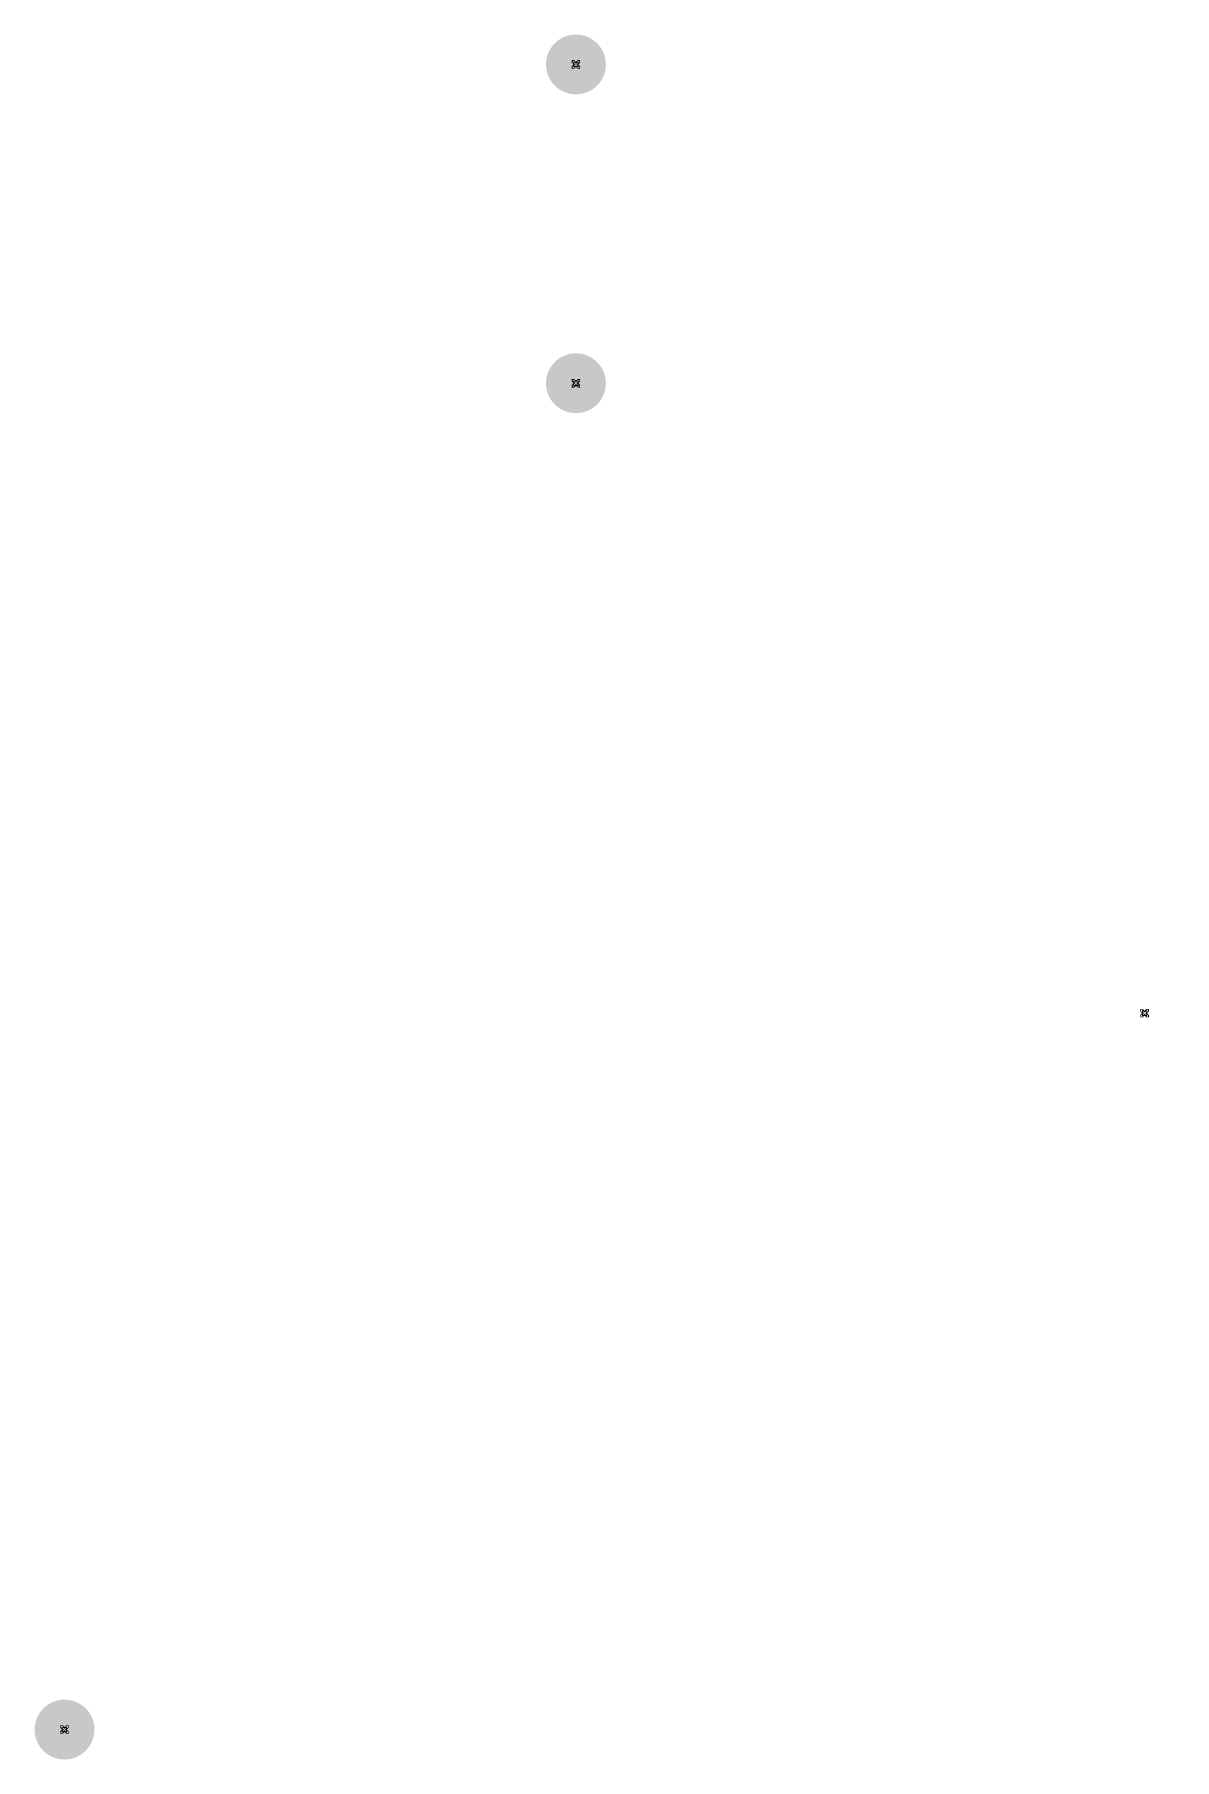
# Model space of a CAD drawing. Header units: millimetres. Extents: x 0 to 418, y 0 to 122.
# Drawn here: x 255.6 to 331, y 7.7 to 121.7 of the extents above; entities that cross this region are included whole.
import ezdxf

# ---------------------------------------------------------------- set-up
doc = ezdxf.new("R2010")
doc.units = ezdxf.units.MM
for name, color, linetype in [('BottomLayer', 5, 'Continuous'), ('BottomSolder', 6, 'Continuous'), ('DrillDrawing', 1, 'Continuous'), ('MultiLayer', 9, 'Continuous'), ('PadHoleLayer', 156, 'Continuous'), ('TopLayer', 1, 'Continuous'), ('TopSolder', 216, 'Continuous')]:
    doc.layers.add(name, color=color, linetype=linetype)

# ---------------------------------------------------------------- blocks, each defined once
blk = doc.blocks.new('M2_M_____________2')
at = {"layer": 'BottomLayer'}
h = blk.add_hatch(color=5, dxfattribs=at)
edge = h.paths.add_edge_path()
edge.add_arc((0, 0), 1.91, 0, 360)
at = {"layer": 'BottomSolder'}
h = blk.add_hatch(color=6, dxfattribs=at)
edge = h.paths.add_edge_path()
edge.add_arc((0, 0), 1.98, 0, 360)
at = {"layer": 'MultiLayer'}
h = blk.add_hatch(color=9, dxfattribs=at)
edge = h.paths.add_edge_path()
edge.add_arc((0, 0), 1.91, 0, 360)
at = {"layer": 'PadHoleLayer'}
h = blk.add_hatch(color=156, dxfattribs=at)
edge = h.paths.add_edge_path()
edge.add_arc((0, 0), 1.13, 0, 360)
at = {"layer": 'TopLayer'}
h = blk.add_hatch(color=1, dxfattribs=at)
edge = h.paths.add_edge_path()
edge.add_arc((0, 0), 1.91, 0, 360)
at = {"layer": 'TopSolder'}
h = blk.add_hatch(color=216, dxfattribs=at)
edge = h.paths.add_edge_path()
edge.add_arc((0, 0), 1.98, 0, 360)
blk = doc.blocks.new('M2_M_____________7')
at = {"layer": 'BottomLayer'}
h = blk.add_hatch(color=5, dxfattribs=at)
edge = h.paths.add_edge_path()
edge.add_arc((249.6, 0), 1.91, 0, 360)
at = {"layer": 'BottomSolder'}
h = blk.add_hatch(color=6, dxfattribs=at)
edge = h.paths.add_edge_path()
edge.add_arc((249.6, 0), 1.98, 0, 360)
at = {"layer": 'PadHoleLayer'}
h = blk.add_hatch(color=156, dxfattribs=at)
edge = h.paths.add_edge_path()
edge.add_arc((249.6, 0), 1.13, 0, 360)
at = {"layer": 'TopLayer'}
h = blk.add_hatch(color=1, dxfattribs=at)
edge = h.paths.add_edge_path()
edge.add_arc((249.6, 0), 1.91, 0, 360)
at = {"layer": 'TopSolder'}
h = blk.add_hatch(color=216, dxfattribs=at)
edge = h.paths.add_edge_path()
edge.add_arc((249.6, 0), 1.98, 0, 360)
blk = doc.blocks.new('M2_M_____________13')
at = {"layer": 'BottomLayer'}
h = blk.add_hatch(color=5, dxfattribs=at)
edge = h.paths.add_edge_path()
edge.add_arc((0, 0), 1.91, 0, 360)
at = {"layer": 'BottomSolder'}
h = blk.add_hatch(color=6, dxfattribs=at)
edge = h.paths.add_edge_path()
edge.add_arc((0, 0), 1.98, 0, 360)
at = {"layer": 'MultiLayer'}
h = blk.add_hatch(color=9, dxfattribs=at)
edge = h.paths.add_edge_path()
edge.add_arc((0, 0), 1.91, 0, 360)
at = {"layer": 'PadHoleLayer'}
h = blk.add_hatch(color=156, dxfattribs=at)
edge = h.paths.add_edge_path()
edge.add_arc((0, 0), 1.13, 0, 360)
at = {"layer": 'TopLayer'}
h = blk.add_hatch(color=1, dxfattribs=at)
edge = h.paths.add_edge_path()
edge.add_arc((0, 0), 1.91, 0, 360)
at = {"layer": 'TopSolder'}
h = blk.add_hatch(color=216, dxfattribs=at)
edge = h.paths.add_edge_path()
edge.add_arc((0, 0), 1.98, 0, 360)
blk = doc.blocks.new('M2_M_____________15')
at = {"layer": 'BottomLayer'}
h = blk.add_hatch(color=5, dxfattribs=at)
edge = h.paths.add_edge_path()
edge.add_arc((165.44, 0), 1.91, 0, 360)
at = {"layer": 'BottomSolder'}
h = blk.add_hatch(color=6, dxfattribs=at)
edge = h.paths.add_edge_path()
edge.add_arc((165.44, 0), 1.98, 0, 360)
at = {"layer": 'MultiLayer'}
h = blk.add_hatch(color=9, dxfattribs=at)
edge = h.paths.add_edge_path()
edge.add_arc((165.44, 0), 1.91, 0, 360)
at = {"layer": 'PadHoleLayer'}
h = blk.add_hatch(color=156, dxfattribs=at)
edge = h.paths.add_edge_path()
edge.add_arc((165.44, 0), 1.13, 0, 360)
at = {"layer": 'TopLayer'}
h = blk.add_hatch(color=1, dxfattribs=at)
edge = h.paths.add_edge_path()
edge.add_arc((165.44, 0), 1.91, 0, 360)
at = {"layer": 'TopSolder'}
h = blk.add_hatch(color=216, dxfattribs=at)
edge = h.paths.add_edge_path()
edge.add_arc((165.44, 0), 1.98, 0, 360)

msp = doc.modelspace()

# ---------------------------------------------------------------- linework, layer by layer
at = {"layer": 'DrillDrawing', "const_width": 0.0508}
for points in [[(291.13, 119.89), (291.13, 120.02)], [(291.13, 120.02), (291.25, 120.02)], [(291.13, 119.89), (291.25, 119.76)], [(291.13, 119.63), (291.25, 119.76)], [(291.23, 119.84), (291.23, 119.91)], [(291.23, 119.91), (291.3, 119.91)], [(291.23, 119.84), (291.3, 119.76)], [(291.23, 119.68), (291.3, 119.76)], [(291.25, 120.02), (291.38, 119.89)], [(291.3, 119.91), (291.38, 119.84)], [(291.38, 119.89), (291.51, 120.02)], [(291.38, 119.84), (291.46, 119.91)], [(291.46, 119.91), (291.53, 119.91)], [(291.46, 119.76), (291.53, 119.84)], [(291.46, 119.76), (291.53, 119.68)], [(291.51, 120.02), (291.63, 120.02)], [(291.51, 119.76), (291.63, 119.89)], [(291.51, 119.76), (291.63, 119.63)], [(291.53, 119.84), (291.53, 119.91)], [(291.63, 119.89), (291.63, 120.02)], [(291.13, 119.51), (291.13, 119.63)], [(291.13, 119.51), (291.25, 119.51)], [(291.23, 119.61), (291.23, 119.68)], [(291.23, 119.61), (291.3, 119.61)], [(291.25, 119.51), (291.38, 119.63)], [(291.3, 119.61), (291.38, 119.68)], [(291.38, 119.68), (291.46, 119.61)], [(291.38, 119.63), (291.51, 119.51)], [(291.46, 119.61), (291.53, 119.61)], [(291.51, 119.51), (291.63, 119.51)], [(291.53, 119.61), (291.53, 119.68)], [(291.63, 119.51), (291.63, 119.63)], [(291.13, 98.81), (291.13, 98.93)], [(291.13, 98.93), (291.25, 98.93)], [(291.13, 98.81), (291.25, 98.68)], [(291.13, 98.55), (291.25, 98.68)], [(291.13, 98.42), (291.13, 98.55)], [(291.13, 98.42), (291.25, 98.42)], [(291.23, 98.76), (291.23, 98.83)], [(291.23, 98.83), (291.3, 98.83)], [(291.23, 98.76), (291.3, 98.68)], [(291.23, 98.6), (291.3, 98.68)], [(291.23, 98.53), (291.23, 98.6)], [(291.23, 98.53), (291.3, 98.53)], [(291.25, 98.93), (291.38, 98.81)], [(291.25, 98.42), (291.38, 98.55)], [(291.3, 98.83), (291.38, 98.76)], [(291.3, 98.53), (291.38, 98.6)], [(291.38, 98.81), (291.51, 98.93)], [(291.38, 98.76), (291.46, 98.83)], [(291.38, 98.6), (291.46, 98.53)], [(291.38, 98.55), (291.51, 98.42)], [(291.46, 98.83), (291.53, 98.83)], [(291.46, 98.68), (291.53, 98.76)], [(291.46, 98.68), (291.53, 98.6)], [(291.46, 98.53), (291.53, 98.53)], [(291.51, 98.93), (291.63, 98.93)], [(291.51, 98.68), (291.63, 98.81)], [(291.51, 98.68), (291.63, 98.55)], [(291.51, 98.42), (291.63, 98.42)], [(291.53, 98.76), (291.53, 98.83)], [(291.53, 98.53), (291.53, 98.6)], [(291.63, 98.81), (291.63, 98.93)], [(291.63, 98.42), (291.63, 98.55)], [(328.73, 57.15), (328.73, 57.28)], [(328.73, 57.28), (328.85, 57.28)], [(328.73, 57.15), (328.85, 57.02)], [(328.73, 56.9), (328.85, 57.02)], [(328.83, 57.1), (328.83, 57.18)], [(328.83, 57.18), (328.9, 57.18)], [(328.83, 57.1), (328.9, 57.02)], [(328.83, 56.95), (328.9, 57.02)], [(328.85, 57.28), (328.98, 57.15)], [(328.9, 57.18), (328.98, 57.1)], [(328.98, 57.15), (329.11, 57.28)], [(328.98, 57.1), (329.06, 57.18)], [(329.06, 57.18), (329.13, 57.18)], [(329.06, 57.02), (329.13, 57.1)], [(329.06, 57.02), (329.13, 56.95)], [(329.11, 57.28), (329.24, 57.28)], [(329.11, 57.02), (329.24, 57.15)], [(329.11, 57.02), (329.24, 56.9)], [(329.13, 57.1), (329.13, 57.18)], [(329.24, 57.15), (329.24, 57.28)], [(328.73, 56.77), (328.73, 56.9)], [(328.73, 56.77), (328.85, 56.77)], [(328.83, 56.87), (328.83, 56.95)], [(328.83, 56.87), (328.9, 56.87)], [(328.85, 56.77), (328.98, 56.9)], [(328.9, 56.87), (328.98, 56.95)], [(328.98, 56.95), (329.06, 56.87)], [(328.98, 56.9), (329.11, 56.77)], [(329.06, 56.87), (329.13, 56.87)], [(329.11, 56.77), (329.24, 56.77)], [(329.13, 56.87), (329.13, 56.95)], [(329.24, 56.77), (329.24, 56.9)], [(257.3, 9.78), (257.3, 9.91)], [(257.3, 9.91), (257.43, 9.91)], [(257.3, 9.78), (257.43, 9.65)], [(257.3, 9.52), (257.43, 9.65)], [(257.3, 9.4), (257.3, 9.52)], [(257.3, 9.4), (257.43, 9.4)], [(257.4, 9.73), (257.4, 9.8)], [(257.4, 9.8), (257.48, 9.8)], [(257.4, 9.73), (257.48, 9.65)], [(257.4, 9.58), (257.48, 9.65)], [(257.4, 9.5), (257.4, 9.58)], [(257.4, 9.5), (257.48, 9.5)], [(257.43, 9.91), (257.56, 9.78)], [(257.43, 9.4), (257.56, 9.52)], [(257.48, 9.8), (257.56, 9.73)], [(257.48, 9.5), (257.56, 9.58)], [(257.56, 9.78), (257.68, 9.91)], [(257.56, 9.73), (257.63, 9.8)], [(257.56, 9.58), (257.63, 9.5)], [(257.56, 9.52), (257.68, 9.4)], [(257.63, 9.8), (257.71, 9.8)], [(257.63, 9.65), (257.71, 9.73)], [(257.63, 9.65), (257.71, 9.58)], [(257.63, 9.5), (257.71, 9.5)], [(257.68, 9.91), (257.81, 9.91)], [(257.68, 9.65), (257.81, 9.78)], [(257.68, 9.65), (257.81, 9.52)], [(257.68, 9.4), (257.81, 9.4)], [(257.71, 9.73), (257.71, 9.8)], [(257.71, 9.5), (257.71, 9.58)], [(257.81, 9.78), (257.81, 9.91)], [(257.81, 9.4), (257.81, 9.52)]]:
    msp.add_lwpolyline(points, dxfattribs=at)
at = {"layer": 'DrillDrawing', "const_width": 0.0254}
for points in [[(291.11, 120.02, 1), (291.14, 120.02, 1)], [(291.11, 120.02, 1), (291.14, 120.02, 1)], [(291.11, 119.89, 1), (291.14, 119.89, 1)], [(291.11, 119.89, 1), (291.14, 119.89, 1)], [(291.22, 119.91, 1), (291.24, 119.91, 1)], [(291.22, 119.91, 1), (291.24, 119.91, 1)], [(291.22, 119.84, 1), (291.24, 119.84, 1)], [(291.22, 119.84, 1), (291.24, 119.84, 1)], [(291.24, 120.02, 1), (291.27, 120.02, 1)], [(291.24, 120.02, 1), (291.27, 120.02, 1)], [(291.24, 119.76, 1), (291.27, 119.76, 1)], [(291.24, 119.76, 1), (291.27, 119.76, 1)], [(291.29, 119.91, 1), (291.32, 119.91, 1)], [(291.29, 119.91, 1), (291.32, 119.91, 1)], [(291.29, 119.76, 1), (291.32, 119.76, 1)], [(291.29, 119.76, 1), (291.32, 119.76, 1)], [(291.37, 119.89, 1), (291.39, 119.89, 1)], [(291.37, 119.89, 1), (291.39, 119.89, 1)], [(291.37, 119.84, 1), (291.39, 119.84, 1)], [(291.37, 119.84, 1), (291.39, 119.84, 1)], [(291.44, 119.91, 1), (291.47, 119.91, 1)], [(291.44, 119.91, 1), (291.47, 119.91, 1)], [(291.44, 119.76, 1), (291.47, 119.76, 1)], [(291.44, 119.76, 1), (291.47, 119.76, 1)], [(291.49, 120.02, 1), (291.52, 120.02, 1)], [(291.49, 120.02, 1), (291.52, 120.02, 1)], [(291.49, 119.76, 1), (291.52, 119.76, 1)], [(291.49, 119.76, 1), (291.52, 119.76, 1)], [(291.52, 119.91, 1), (291.55, 119.91, 1)], [(291.52, 119.91, 1), (291.55, 119.91, 1)], [(291.52, 119.84, 1), (291.55, 119.84, 1)], [(291.52, 119.84, 1), (291.55, 119.84, 1)], [(291.62, 120.02, 1), (291.65, 120.02, 1)], [(291.62, 120.02, 1), (291.65, 120.02, 1)], [(291.62, 119.89, 1), (291.65, 119.89, 1)], [(291.62, 119.89, 1), (291.65, 119.89, 1)], [(291.11, 119.63, 1), (291.14, 119.63, 1)], [(291.11, 119.63, 1), (291.14, 119.63, 1)], [(291.11, 119.51, 1), (291.14, 119.51, 1)], [(291.11, 119.51, 1), (291.14, 119.51, 1)], [(291.22, 119.68, 1), (291.24, 119.68, 1)], [(291.22, 119.68, 1), (291.24, 119.68, 1)], [(291.22, 119.61, 1), (291.24, 119.61, 1)], [(291.22, 119.61, 1), (291.24, 119.61, 1)], [(291.24, 119.51, 1), (291.27, 119.51, 1)], [(291.24, 119.51, 1), (291.27, 119.51, 1)], [(291.29, 119.61, 1), (291.32, 119.61, 1)], [(291.29, 119.61, 1), (291.32, 119.61, 1)], [(291.37, 119.68, 1), (291.39, 119.68, 1)], [(291.37, 119.68, 1), (291.39, 119.68, 1)], [(291.37, 119.63, 1), (291.39, 119.63, 1)], [(291.37, 119.63, 1), (291.39, 119.63, 1)], [(291.44, 119.61, 1), (291.47, 119.61, 1)], [(291.44, 119.61, 1), (291.47, 119.61, 1)], [(291.49, 119.51, 1), (291.52, 119.51, 1)], [(291.49, 119.51, 1), (291.52, 119.51, 1)], [(291.52, 119.68, 1), (291.55, 119.68, 1)], [(291.52, 119.68, 1), (291.55, 119.68, 1)], [(291.52, 119.61, 1), (291.55, 119.61, 1)], [(291.52, 119.61, 1), (291.55, 119.61, 1)], [(291.62, 119.63, 1), (291.65, 119.63, 1)], [(291.62, 119.63, 1), (291.65, 119.63, 1)], [(291.62, 119.51, 1), (291.65, 119.51, 1)], [(291.62, 119.51, 1), (291.65, 119.51, 1)], [(291.11, 98.93, 1), (291.14, 98.93, 1)], [(291.11, 98.93, 1), (291.14, 98.93, 1)], [(291.11, 98.81, 1), (291.14, 98.81, 1)], [(291.11, 98.81, 1), (291.14, 98.81, 1)], [(291.11, 98.55, 1), (291.14, 98.55, 1)], [(291.11, 98.55, 1), (291.14, 98.55, 1)], [(291.11, 98.42, 1), (291.14, 98.42, 1)], [(291.11, 98.42, 1), (291.14, 98.42, 1)], [(291.21, 98.83, 1), (291.24, 98.83, 1)], [(291.21, 98.83, 1), (291.24, 98.83, 1)], [(291.21, 98.76, 1), (291.24, 98.76, 1)], [(291.21, 98.76, 1), (291.24, 98.76, 1)], [(291.21, 98.6, 1), (291.24, 98.6, 1)], [(291.21, 98.6, 1), (291.24, 98.6, 1)], [(291.21, 98.53, 1), (291.24, 98.53, 1)], [(291.21, 98.53, 1), (291.24, 98.53, 1)], [(291.24, 98.93, 1), (291.27, 98.93, 1)], [(291.24, 98.93, 1), (291.27, 98.93, 1)], [(291.24, 98.68, 1), (291.27, 98.68, 1)], [(291.24, 98.68, 1), (291.27, 98.68, 1)], [(291.24, 98.42, 1), (291.27, 98.42, 1)], [(291.24, 98.42, 1), (291.27, 98.42, 1)], [(291.29, 98.83, 1), (291.32, 98.83, 1)], [(291.29, 98.83, 1), (291.32, 98.83, 1)], [(291.29, 98.68, 1), (291.32, 98.68, 1)], [(291.29, 98.68, 1), (291.32, 98.68, 1)], [(291.29, 98.53, 1), (291.32, 98.53, 1)], [(291.29, 98.53, 1), (291.32, 98.53, 1)], [(291.37, 98.81, 1), (291.39, 98.81, 1)], [(291.37, 98.81, 1), (291.39, 98.81, 1)], [(291.37, 98.76, 1), (291.39, 98.76, 1)], [(291.37, 98.76, 1), (291.39, 98.76, 1)], [(291.37, 98.6, 1), (291.39, 98.6, 1)], [(291.37, 98.6, 1), (291.39, 98.6, 1)], [(291.37, 98.55, 1), (291.39, 98.55, 1)], [(291.37, 98.55, 1), (291.39, 98.55, 1)], [(291.44, 98.83, 1), (291.47, 98.83, 1)], [(291.44, 98.83, 1), (291.47, 98.83, 1)], [(291.44, 98.68, 1), (291.47, 98.68, 1)], [(291.44, 98.68, 1), (291.47, 98.68, 1)], [(291.44, 98.53, 1), (291.47, 98.53, 1)], [(291.44, 98.53, 1), (291.47, 98.53, 1)], [(291.49, 98.93, 1), (291.52, 98.93, 1)], [(291.49, 98.93, 1), (291.52, 98.93, 1)], [(291.49, 98.68, 1), (291.52, 98.68, 1)], [(291.49, 98.68, 1), (291.52, 98.68, 1)], [(291.49, 98.42, 1), (291.52, 98.42, 1)], [(291.49, 98.42, 1), (291.52, 98.42, 1)], [(291.52, 98.83, 1), (291.55, 98.83, 1)], [(291.52, 98.83, 1), (291.55, 98.83, 1)], [(291.52, 98.76, 1), (291.55, 98.76, 1)], [(291.52, 98.76, 1), (291.55, 98.76, 1)], [(291.52, 98.6, 1), (291.55, 98.6, 1)], [(291.52, 98.6, 1), (291.55, 98.6, 1)], [(291.52, 98.53, 1), (291.55, 98.53, 1)], [(291.52, 98.53, 1), (291.55, 98.53, 1)], [(291.62, 98.93, 1), (291.65, 98.93, 1)], [(291.62, 98.93, 1), (291.65, 98.93, 1)], [(291.62, 98.81, 1), (291.65, 98.81, 1)], [(291.62, 98.81, 1), (291.65, 98.81, 1)], [(291.62, 98.55, 1), (291.65, 98.55, 1)], [(291.62, 98.55, 1), (291.65, 98.55, 1)], [(291.62, 98.42, 1), (291.65, 98.42, 1)], [(291.62, 98.42, 1), (291.65, 98.42, 1)], [(328.71, 57.28, 1), (328.74, 57.28, 1)], [(328.71, 57.28, 1), (328.74, 57.28, 1)], [(328.71, 57.15, 1), (328.74, 57.15, 1)], [(328.71, 57.15, 1), (328.74, 57.15, 1)], [(328.82, 57.18, 1), (328.84, 57.18, 1)], [(328.82, 57.18, 1), (328.84, 57.18, 1)], [(328.82, 57.1, 1), (328.84, 57.1, 1)], [(328.82, 57.1, 1), (328.84, 57.1, 1)], [(328.84, 57.28, 1), (328.87, 57.28, 1)], [(328.84, 57.28, 1), (328.87, 57.28, 1)], [(328.84, 57.02, 1), (328.87, 57.02, 1)], [(328.84, 57.02, 1), (328.87, 57.02, 1)], [(328.89, 57.18, 1), (328.92, 57.18, 1)], [(328.89, 57.18, 1), (328.92, 57.18, 1)], [(328.89, 57.02, 1), (328.92, 57.02, 1)], [(328.89, 57.02, 1), (328.92, 57.02, 1)], [(328.97, 57.15, 1), (328.99, 57.15, 1)], [(328.97, 57.15, 1), (328.99, 57.15, 1)], [(328.97, 57.1, 1), (328.99, 57.1, 1)], [(328.97, 57.1, 1), (328.99, 57.1, 1)], [(329.04, 57.18, 1), (329.07, 57.18, 1)], [(329.04, 57.18, 1), (329.07, 57.18, 1)], [(329.04, 57.02, 1), (329.07, 57.02, 1)], [(329.04, 57.02, 1), (329.07, 57.02, 1)], [(329.1, 57.28, 1), (329.12, 57.28, 1)], [(329.1, 57.28, 1), (329.12, 57.28, 1)], [(329.1, 57.02, 1), (329.12, 57.02, 1)], [(329.1, 57.02, 1), (329.12, 57.02, 1)], [(329.12, 57.18, 1), (329.15, 57.18, 1)], [(329.12, 57.18, 1), (329.15, 57.18, 1)], [(329.12, 57.1, 1), (329.15, 57.1, 1)], [(329.12, 57.1, 1), (329.15, 57.1, 1)], [(329.22, 57.28, 1), (329.25, 57.28, 1)], [(329.22, 57.28, 1), (329.25, 57.28, 1)], [(329.22, 57.15, 1), (329.25, 57.15, 1)], [(329.22, 57.15, 1), (329.25, 57.15, 1)], [(328.71, 56.9, 1), (328.74, 56.9, 1)], [(328.71, 56.9, 1), (328.74, 56.9, 1)], [(328.71, 56.77, 1), (328.74, 56.77, 1)], [(328.71, 56.77, 1), (328.74, 56.77, 1)], [(328.82, 56.95, 1), (328.84, 56.95, 1)], [(328.82, 56.95, 1), (328.84, 56.95, 1)], [(328.82, 56.87, 1), (328.84, 56.87, 1)], [(328.82, 56.87, 1), (328.84, 56.87, 1)], [(328.84, 56.77, 1), (328.87, 56.77, 1)], [(328.84, 56.77, 1), (328.87, 56.77, 1)], [(328.89, 56.87, 1), (328.92, 56.87, 1)], [(328.89, 56.87, 1), (328.92, 56.87, 1)], [(328.97, 56.95, 1), (328.99, 56.95, 1)], [(328.97, 56.95, 1), (328.99, 56.95, 1)], [(328.97, 56.9, 1), (328.99, 56.9, 1)], [(328.97, 56.9, 1), (328.99, 56.9, 1)], [(329.04, 56.87, 1), (329.07, 56.87, 1)], [(329.04, 56.87, 1), (329.07, 56.87, 1)], [(329.1, 56.77, 1), (329.12, 56.77, 1)], [(329.1, 56.77, 1), (329.12, 56.77, 1)], [(329.12, 56.95, 1), (329.15, 56.95, 1)], [(329.12, 56.95, 1), (329.15, 56.95, 1)], [(329.12, 56.87, 1), (329.15, 56.87, 1)], [(329.12, 56.87, 1), (329.15, 56.87, 1)], [(329.22, 56.9, 1), (329.25, 56.9, 1)], [(329.22, 56.9, 1), (329.25, 56.9, 1)], [(329.22, 56.77, 1), (329.25, 56.77, 1)], [(329.22, 56.77, 1), (329.25, 56.77, 1)], [(257.29, 9.91, 1), (257.31, 9.91, 1)], [(257.29, 9.91, 1), (257.31, 9.91, 1)], [(257.29, 9.78, 1), (257.31, 9.78, 1)], [(257.29, 9.78, 1), (257.31, 9.78, 1)], [(257.29, 9.52, 1), (257.31, 9.52, 1)], [(257.29, 9.52, 1), (257.31, 9.52, 1)], [(257.29, 9.4, 1), (257.31, 9.4, 1)], [(257.29, 9.4, 1), (257.31, 9.4, 1)], [(257.39, 9.8, 1), (257.42, 9.8, 1)], [(257.39, 9.8, 1), (257.42, 9.8, 1)], [(257.39, 9.73, 1), (257.42, 9.73, 1)], [(257.39, 9.73, 1), (257.42, 9.73, 1)], [(257.39, 9.58, 1), (257.42, 9.58, 1)], [(257.39, 9.58, 1), (257.42, 9.58, 1)], [(257.39, 9.5, 1), (257.42, 9.5, 1)], [(257.39, 9.5, 1), (257.42, 9.5, 1)], [(257.42, 9.91, 1), (257.44, 9.91, 1)], [(257.42, 9.91, 1), (257.44, 9.91, 1)], [(257.42, 9.65, 1), (257.44, 9.65, 1)], [(257.42, 9.65, 1), (257.44, 9.65, 1)], [(257.42, 9.4, 1), (257.44, 9.4, 1)], [(257.42, 9.4, 1), (257.44, 9.4, 1)], [(257.47, 9.8, 1), (257.49, 9.8, 1)], [(257.47, 9.8, 1), (257.49, 9.8, 1)], [(257.47, 9.65, 1), (257.49, 9.65, 1)], [(257.47, 9.65, 1), (257.49, 9.65, 1)], [(257.47, 9.5, 1), (257.49, 9.5, 1)], [(257.47, 9.5, 1), (257.49, 9.5, 1)], [(257.54, 9.78, 1), (257.57, 9.78, 1)], [(257.54, 9.78, 1), (257.57, 9.78, 1)], [(257.54, 9.73, 1), (257.57, 9.73, 1)], [(257.54, 9.73, 1), (257.57, 9.73, 1)], [(257.54, 9.58, 1), (257.57, 9.58, 1)], [(257.54, 9.58, 1), (257.57, 9.58, 1)], [(257.54, 9.52, 1), (257.57, 9.52, 1)], [(257.54, 9.52, 1), (257.57, 9.52, 1)], [(257.62, 9.8, 1), (257.64, 9.8, 1)], [(257.62, 9.8, 1), (257.64, 9.8, 1)], [(257.62, 9.65, 1), (257.64, 9.65, 1)], [(257.62, 9.65, 1), (257.64, 9.65, 1)], [(257.62, 9.5, 1), (257.64, 9.5, 1)], [(257.62, 9.5, 1), (257.64, 9.5, 1)], [(257.67, 9.91, 1), (257.7, 9.91, 1)], [(257.67, 9.91, 1), (257.7, 9.91, 1)], [(257.67, 9.65, 1), (257.7, 9.65, 1)], [(257.67, 9.65, 1), (257.7, 9.65, 1)], [(257.67, 9.4, 1), (257.7, 9.4, 1)], [(257.67, 9.4, 1), (257.7, 9.4, 1)], [(257.7, 9.8, 1), (257.72, 9.8, 1)], [(257.7, 9.8, 1), (257.72, 9.8, 1)], [(257.7, 9.73, 1), (257.72, 9.73, 1)], [(257.7, 9.73, 1), (257.72, 9.73, 1)], [(257.7, 9.58, 1), (257.72, 9.58, 1)], [(257.7, 9.58, 1), (257.72, 9.58, 1)], [(257.7, 9.5, 1), (257.72, 9.5, 1)], [(257.7, 9.5, 1), (257.72, 9.5, 1)], [(257.8, 9.91, 1), (257.82, 9.91, 1)], [(257.8, 9.91, 1), (257.82, 9.91, 1)], [(257.8, 9.78, 1), (257.82, 9.78, 1)], [(257.8, 9.78, 1), (257.82, 9.78, 1)], [(257.8, 9.52, 1), (257.82, 9.52, 1)], [(257.8, 9.52, 1), (257.82, 9.52, 1)], [(257.8, 9.4, 1), (257.82, 9.4, 1)], [(257.8, 9.4, 1), (257.82, 9.4, 1)]]:
    msp.add_lwpolyline(points, format="xyb", close=True, dxfattribs=at)

# ---------------------------------------------------------------- block references
for name, p in [('M2_M_____________15', (125.94, 119.76)), ('M2_M_____________7', (41.78, 98.68)), ('M2_M_____________13', (257.56, 9.65))]:
    msp.add_blockref(name, p)
at = {"rotation": 360}
msp.add_blockref('M2_M_____________2', (328.98, 57.02), dxfattribs=at)

doc.saveas('drawing.dxf')
